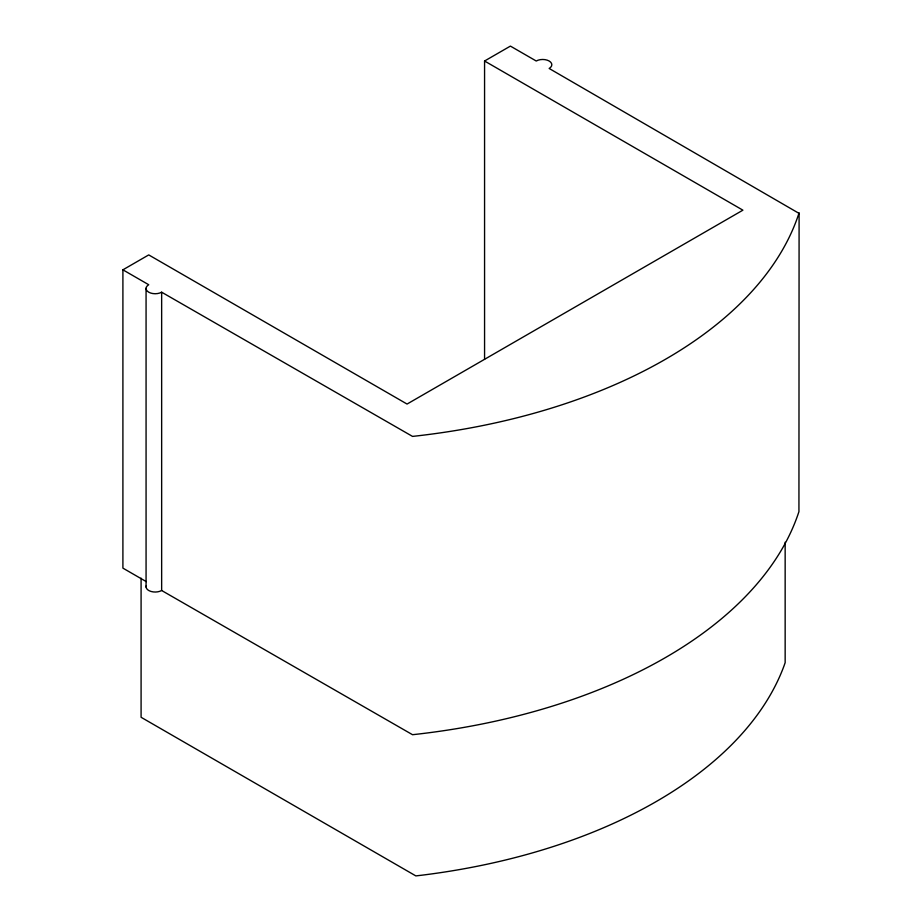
<?xml version="1.0" encoding="UTF-8"?>
<svg xmlns="http://www.w3.org/2000/svg" width="922" height="922" viewBox="0 0 922 922"><rect width="100%" height="100%" fill="white"/><g stroke="black" fill="none" stroke-linecap="round" stroke-linejoin="round"><path stroke-width="1.38" d="M484.569 359.315L484.569 61.013L510.408 46.1L536.235 61.013A9.139 5.278 0 0 1 549.155 61.013A9.139 5.278 0 0 1 549.155 68.47L798.936 213.316A484.534 279.746 0 0 1 412.526 436.406L161.65 292.193A9.139 5.278 0 0 1 148.73 292.193A9.139 5.278 0 0 1 148.73 284.737L122.903 269.823L122.903 568.125L146.275 581.621M122.903 269.823L148.73 254.91L407.063 404.055L742.902 210.17L484.569 61.013M146.172 585.943A9.139 5.278 0 0 0 151.047 591.463A9.139 5.278 0 0 0 161.65 590.495L412.526 734.707A484.534 279.746 0 0 0 798.936 511.618L799.097 212.775M785.152 542.217L785.152 662.676L783.965 666.053A471.672 272.313 0 0 1 421.677 875.22L415.834 875.9L141.089 717.281L141.089 578.163M161.65 292.193L161.65 590.495M146.068 288.194L146.068 587.049"/></g></svg>
